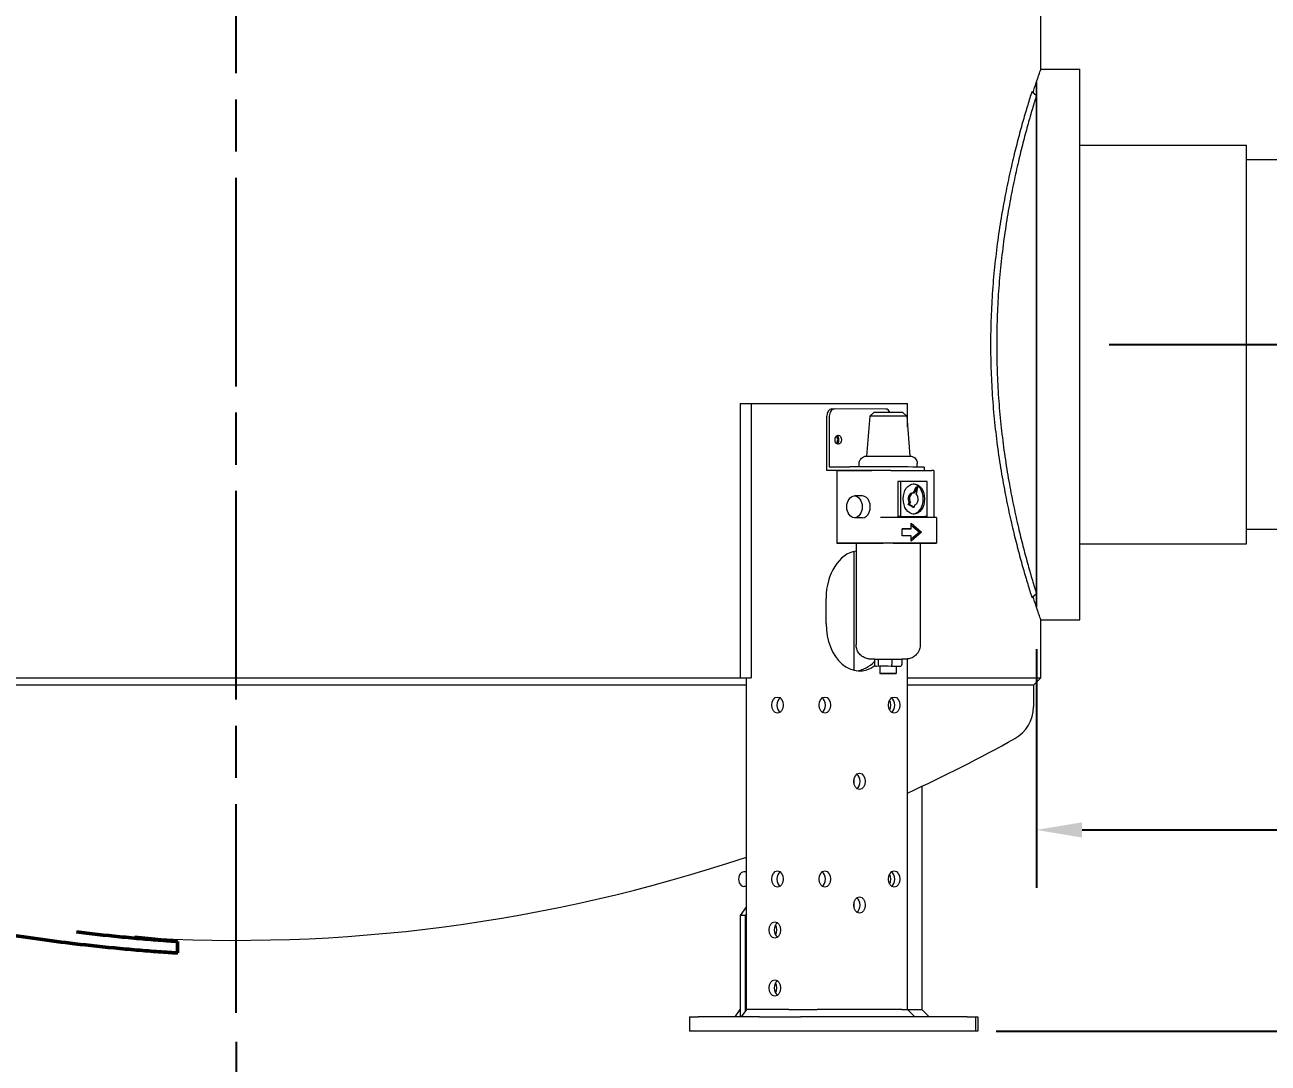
# Model space of a CAD drawing. Header units: inches. Extents: x 20 to 536, y 8 to 344.
# Drawn here: x 105.73 to 148.6, y 46.12 to 81.93 of the extents above; entities that cross this region are included whole.
import ezdxf

# ---------------------------------------------------------------- set-up
doc = ezdxf.new("R2010")
doc.units = ezdxf.units.IN
doc.header["$LTSCALE"] = 16
doc.header["$MEASUREMENT"] = 0
doc.linetypes.add('CHAIN', pattern=[0.7087, 0.4724, -0.0591, 0.1181, -0.0591])
doc.layers.add('Centerline', color=5, linetype='CHAIN', lineweight=25, true_color=0x0000ff)
doc.layers.add('Dimension (ANSI)', color=7, linetype='Continuous', lineweight=25)
doc.layers.add('Visible (ANSI)', color=7, linetype='Continuous', lineweight=50)
doc.styles.add('Standard D-E', font='arial.ttf')
doc.dimstyles.new('in [mm] D-E NeptuneBenson', dxfattribs={"dimscale": 16, "dimtxt": 0.15, "dimasz": 0.098425, "dimexe": 0.125, "dimexo": 0.063, "dimgap": 0.031496, "dimtad": 0, "dimtih": 1, "dimtoh": 1, "dimdec": 4, "dimrnd": 1e-08, "dimzin": 3, "dimdsep": 46, "dimlunit": 5, "dimtxsty": 'Standard D-E', "dimcen": 0.09, "dimdle": 0.393701, "dimclrd": 256, "dimclre": 256, "dimclrt": 256, "dimadec": 1, "dimazin": 1, "dimtfac": 1, "dimtofl": 0, "dimtmove": 0, "dimatfit": 3, "dimfxl": 1, "dimfrac": 1, "dimtolj": 1, "dimtzin": 4, "dimlwd": -1, "dimlwe": -1, "dimarcsym": 0})

# ---------------------------------------------------------------- blocks, each defined once
blk = doc.blocks.new('*D19')
at = {"layer": 'Defpoints', "color": 0, "transparency": 16777216}
for p in [(142.113, 70.907), (191.195, 70.907), (138.223, 47.22)]:
    blk.add_point(p, dxfattribs=at)
at = {"layer": 'Dimension (ANSI)', "transparency": 16777216}
for p, q in [((143.121, 70.907), (193.195, 70.907)), ((191.195, 69.333), (191.195, 64.071)), ((191.195, 48.795), (191.195, 54.076)), ((139.231, 47.22), (193.195, 47.22))]:
    blk.add_line(p, q, dxfattribs=at)
for points in [[(190.933, 69.333), (191.457, 69.333), (191.195, 70.907)], [(190.933, 48.795), (191.457, 48.795), (191.195, 47.22)]]:
    blk.add_solid(points, dxfattribs=at)
at = {"layer": 'Dimension (ANSI)', "transparency": 16777216, "char_height": 2.4, "attachment_point": 5, "style": 'Standard D-E'}
for s, insert in [('\\A1; 23{\\H1x;\\S11#16;} in', (191.195, 62.029)), ('\\A1;[601.7 mm]', (191.195, 57.032))]:
    blk.add_mtext(s, dxfattribs=dict(at, insert=insert))
blk = doc.blocks.new('*D21')
at = {"layer": 'Defpoints', "color": 0, "transparency": 16777216}
for p in [(140.613, 61.407), (176.613, 61.407), (176.613, 54.165)]:
    blk.add_point(p, dxfattribs=at)
at = {"layer": 'Dimension (ANSI)', "transparency": 16777216}
for p, q in [((140.613, 60.399), (140.613, 52.165)), ((176.613, 60.399), (176.613, 52.165)), ((142.187, 54.165), (149.946, 54.165)), ((175.038, 54.165), (167.279, 54.165))]:
    blk.add_line(p, q, dxfattribs=at)
for points in [[(142.187, 54.427), (142.187, 53.902), (140.613, 54.165)], [(175.038, 54.427), (175.038, 53.902), (176.613, 54.165)]]:
    blk.add_solid(points, dxfattribs=at)
at = {"layer": 'Dimension (ANSI)', "transparency": 16777216, "char_height": 2.4, "attachment_point": 5, "style": 'Standard D-E'}
for s, insert in [('\\A1; 36 in', (158.613, 55.895)), ('\\A1;[914.4 mm]', (158.613, 52.123))]:
    blk.add_mtext(s, dxfattribs=dict(at, insert=insert))
blk = doc.blocks.new('*D28')
at = {"layer": 'Defpoints', "color": 0, "transparency": 16777216}
for p in [(34.861, 145.551), (112.638, 145.551), (87.802, 47.22)]:
    blk.add_point(p, dxfattribs=at)
at = {"layer": 'Dimension (ANSI)', "transparency": 16777216}
for p, q in [((34.861, 143.977), (34.861, 101.252)), ((34.861, 48.795), (34.861, 91.26)), ((86.794, 47.22), (32.861, 47.22))]:
    blk.add_line(p, q, dxfattribs=at)
for points in [[(34.598, 143.977), (35.123, 143.977), (34.861, 145.551)], [(34.598, 48.795), (35.123, 48.795), (34.861, 47.22)]]:
    blk.add_solid(points, dxfattribs=at)
at = {"layer": 'Dimension (ANSI)', "transparency": 16777216, "char_height": 2.4, "attachment_point": 5, "style": 'Standard D-E'}
for s, insert in [('\\A1; 98{\\H1x;\\S5#16;} in', (34.861, 99.21)), ('\\A1;[2491.0 mm]', (34.861, 94.214))]:
    blk.add_mtext(s, dxfattribs=dict(at, insert=insert))
blk = doc.blocks.new('*D30')
at = {"layer": 'Defpoints', "color": 0, "transparency": 16777216}
for p in [(80.823, 48.22), (113.013, 47.861), (113.013, 38.141)]:
    blk.add_point(p, dxfattribs=at)
at = {"layer": 'Dimension (ANSI)', "transparency": 16777216}
for p, q in [((80.823, 47.212), (80.823, 36.141)), ((113.013, 46.853), (113.013, 36.141)), ((82.397, 38.141), (88.251, 38.141)), ((111.438, 38.141), (105.584, 38.141))]:
    blk.add_line(p, q, dxfattribs=at)
for points in [[(82.397, 38.404), (82.397, 37.879), (80.823, 38.141)], [(111.438, 38.404), (111.438, 37.879), (113.013, 38.141)]]:
    blk.add_solid(points, dxfattribs=at)
at = {"layer": 'Dimension (ANSI)', "transparency": 16777216, "char_height": 2.4, "attachment_point": 5, "style": 'Standard D-E'}
for s, insert in [('\\A1; 32{\\H1x;\\S1#4;} in', (96.918, 41.071)), ('\\A1;[817.6 mm]', (96.918, 36.099))]:
    blk.add_mtext(s, dxfattribs=dict(at, insert=insert))

msp = doc.modelspace()

# ---------------------------------------------------------------- linework, layer by layer
at = {"layer": 'Centerline', "ltscale": 0.952448}
msp.add_line((113.01254, 47.8609), (113.01254, 147.50447), dxfattribs=at)
at = {"layer": 'Visible (ANSI)', "linetype": 'Continuous', "lineweight": 18}
for p, q in [((140.76456, 80.40734), (140.76456, 92.49365)), ((140.76456, 80.40734), (142.11254, 80.40734)), ((142.11254, 61.40734), (142.11254, 80.40734)), ((140.61254, 61.86106), (140.61254, 79.95362)), ((140.61254, 79.95362), (140.61254, 61.86106)), ((140.45819, 79.63508), (140.61254, 79.49238)), ((142.11254, 77.78234), (147.86254, 77.78234)), ((147.86254, 64.03234), (147.86254, 77.78234)), ((169.36304, 77.28234), (147.86254, 77.28234)), ((130.40092, 68.86984), (130.77183, 68.86984)), ((130.40092, 68.86984), (130.40092, 59.40734)), ((130.77183, 68.86984), (132.07985, 68.86984)), ((130.77183, 68.86984), (130.77183, 59.40734)), ((132.07985, 68.86984), (133.05566, 68.86984)), ((133.05566, 68.86984), (135.96894, 68.86984)), ((133.55981, 68.6837), (133.6482, 68.6837)), ((135.41607, 68.68223), (133.6483, 68.6837)), ((135.96894, 68.86984), (136.17103, 68.86984)), ((136.17103, 68.05564), (136.17103, 68.86984)), ((133.38225, 66.55885), (133.38303, 68.43385)), ((133.47142, 68.43385), (133.47069, 66.68385)), ((134.86897, 68.43366), (134.75378, 67.05829)), ((135.0044, 68.55817), (134.86897, 68.43366)), ((136.0044, 68.55776), (136.13973, 68.43313)), ((136.13973, 68.43313), (136.25378, 67.05767)), ((133.73581, 66.55856), (133.38225, 66.55885)), ((134.17775, 66.55885), (133.38225, 66.55885)), ((133.47069, 66.68385), (134.1778, 66.68385)), ((133.73581, 66.5587), (133.73477, 64.0587)), ((133.73581, 66.5587), (134.94083, 66.5587)), ((134.50363, 66.68382), (134.50368, 66.80838)), ((135.23841, 66.5587), (134.94083, 66.5587)), ((135.59196, 66.55856), (136.29907, 66.55797)), ((136.29907, 66.55797), (137.00617, 66.55738)), ((136.50362, 66.68278), (136.50368, 66.80755)), ((136.73846, 66.68234), (136.73841, 66.5576)), ((137.0794, 66.55727), (137.07872, 64.9372)), ((135.83466, 66.18216), (135.83416, 64.98036)), ((135.92305, 66.18216), (135.83466, 66.18216)), ((135.92305, 66.18216), (135.92255, 64.98036)), ((136.85155, 66.18139), (135.92305, 66.18216)), ((136.85105, 64.97959), (136.85155, 66.18139)), ((134.61948, 65.6837), (134.34159, 65.68393)), ((136.34286, 65.7936), (136.38705, 65.7936)), ((136.37379, 65.7936), (136.46619, 66.00125)), ((136.41619, 65.78957), (136.51038, 66.00125)), ((136.46619, 66.00125), (136.51038, 66.00125)), ((136.51038, 66.00125), (136.47094, 65.75744)), ((136.19302, 65.38736), (136.22242, 65.45343)), ((136.19302, 65.38736), (136.23722, 65.38736)), ((136.3518, 65.29419), (136.19302, 65.38736)), ((136.22242, 65.45343), (136.26662, 65.45343)), ((136.23722, 65.38736), (136.26662, 65.45343)), ((136.396, 65.29419), (136.23722, 65.38736)), ((136.3518, 65.29419), (136.396, 65.29419)), ((136.40831, 65.37029), (136.396, 65.29419)), ((134.61886, 64.9337), (134.34097, 64.93393)), ((135.32612, 64.93851), (135.23773, 64.93851)), ((137.09389, 64.93719), (135.67968, 64.93836)), ((135.83416, 64.98036), (136.76266, 64.97959)), ((135.92255, 64.98036), (135.83416, 64.98036)), ((135.92255, 64.98036), (136.85105, 64.97959)), ((136.29761, 64.55263), (136.29769, 64.74043)), ((136.29769, 64.74043), (136.65648, 64.43274)), ((136.85105, 64.97959), (136.76266, 64.97959)), ((137.16711, 64.93708), (137.16675, 64.05728)), ((135.98166, 64.31372), (135.98176, 64.55289)), ((136.29751, 64.31346), (135.98166, 64.31372)), ((135.98176, 64.55289), (136.29761, 64.55263)), ((136.20922, 64.55263), (135.98176, 64.55281)), ((136.29761, 64.55263), (136.20922, 64.55263)), ((136.65648, 64.43274), (136.29743, 64.12565)), ((136.29743, 64.12565), (136.29751, 64.31346)), ((136.29746, 64.20127), (136.56809, 64.43274)), ((136.56809, 64.43274), (136.29765, 64.66466)), ((136.65648, 64.43274), (136.56809, 64.43274)), ((169.36304, 64.53234), (147.86254, 64.53234)), ((133.73477, 64.0587), (135.32576, 64.0587)), ((134.39476, 64.05815), (133.73477, 64.0587)), ((134.39476, 64.05843), (134.3933, 60.55843)), ((135.67931, 64.05856), (137.09352, 64.05738)), ((136.61031, 64.05751), (136.60885, 60.55751)), ((137.09352, 64.05723), (136.61031, 64.05723)), ((142.11254, 64.03234), (147.86254, 64.03234)), ((134.32416, 59.6717), (134.32416, 63.76798)), ((140.45819, 62.1796), (140.61254, 62.3223)), ((133.35971, 61.27984), (133.35971, 62.15984)), ((140.76456, 61.40734), (142.11254, 61.40734)), ((140.76456, 59.40734), (140.76456, 61.40734)), ((135.02571, 60.05811), (135.02563, 59.87061)), ((135.02571, 60.05811), (135.15303, 60.05826)), ((135.15303, 60.05826), (135.15295, 59.87076)), ((135.15303, 60.05826), (135.62819, 60.05811)), ((135.62819, 60.05811), (135.62811, 59.87061)), ((135.62819, 60.05811), (135.97603, 60.05782)), ((135.97603, 60.05782), (135.97595, 59.87032)), ((136.17103, 47.96984), (136.17103, 60.0616)), ((135.21952, 59.80799), (135.09527, 59.80809)), ((135.21952, 59.80809), (135.21941, 59.55809)), ((135.78202, 59.80785), (135.78191, 59.55785)), ((135.7976, 59.80772), (135.78202, 59.80773)), ((135.90633, 59.80784), (135.79766, 59.80772)), ((95.62415, 59.40734), (130.40092, 59.40734)), ((130.40092, 59.40734), (130.77183, 59.40734)), ((130.61185, 47.96984), (130.61185, 59.40734)), ((136.17103, 59.40734), (140.76456, 59.40734)), ((140.51254, 59.15734), (140.76254, 59.40734)), ((130.61185, 59.15734), (95.41322, 59.15734)), ((140.51254, 59.15734), (136.17103, 59.15734)), ((140.51254, 59.15734), (140.51254, 58.40708)), ((134.32416, 55.7516), (134.32416, 55.92608)), ((136.66014, 55.66747), (136.66014, 47.96984)), ((130.34427, 52.47379), (130.34428, 52.47471)), ((130.34427, 52.46589), (130.34428, 52.46498)), ((130.61185, 52.71984), (130.52102, 52.71984)), ((130.61185, 52.21984), (130.52102, 52.21984)), ((130.61185, 51.52219), (130.39806, 51.21984)), ((134.32416, 51.4886), (134.32416, 51.66308)), ((130.39806, 51.21984), (130.39806, 47.71984)), ((130.57484, 51.21984), (130.39806, 51.21984)), ((130.61185, 51.27219), (130.57484, 51.21984)), ((130.57484, 51.21984), (130.57484, 47.91749)), ((128.65306, 47.71984), (128.94595, 47.71984)), ((128.65306, 47.71984), (128.65306, 47.21984)), ((131.06727, 47.71984), (128.94595, 47.71984)), ((130.22128, 47.71984), (130.39806, 47.96984)), ((130.39806, 47.96984), (130.39806, 47.71984)), ((130.61185, 47.96984), (130.43508, 47.71984)), ((132.07985, 47.96984), (130.61185, 47.96984)), ((131.06727, 47.71984), (132.48149, 47.71984)), ((132.07985, 47.96984), (133.05566, 47.96984)), ((138.22319, 47.71984), (132.48149, 47.71984)), ((135.96894, 47.96984), (133.05566, 47.96984)), ((135.96894, 47.96984), (136.17103, 47.96984)), ((136.17103, 47.96984), (136.45805, 47.96984)), ((136.17103, 47.96984), (136.42103, 47.71984)), ((136.45805, 47.96984), (136.66014, 47.96984)), ((136.66014, 47.96984), (136.91014, 47.71984)), ((138.22319, 47.71984), (138.51609, 47.71984)), ((138.51609, 47.71984), (138.51609, 47.21984)), ((138.51609, 47.71984), (138.58942, 47.71984)), ((138.58942, 47.71984), (138.58942, 47.21984)), ((128.94595, 47.21984), (128.65306, 47.21984)), ((131.06727, 47.21984), (128.94595, 47.21984)), ((132.48149, 47.21984), (131.06727, 47.21984)), ((138.22319, 47.21984), (132.48149, 47.21984)), ((138.51609, 47.21984), (138.22319, 47.21984)), ((138.58942, 47.21984), (138.51609, 47.21984))]:
    msp.add_line(p, q, dxfattribs=at)
at = {"layer": 'Visible (ANSI)'}
for p, q in [((109.50807, 50.46848), (110.99446, 50.31934)), ((110.99446, 50.31934), (110.99446, 49.9223))]:
    msp.add_line(p, q, dxfattribs=at)
at = {"layer": 'Visible (ANSI)', "linetype": 'Continuous', "lineweight": 18}
for centre, radius, start, end in [((139.26454, 58.40708), 1.248, 299.051175, 0), ((113.01254, 105.66734), 55.31, 294.752768, 299.051175), ((113.01254, 105.66734), 55.31, 266.367281, 288.553746)]:
    msp.add_arc(centre, radius, start, end, dxfattribs=at)
for centre, major_axis, ratio, start_param, end_param in [((133.55981, 68.4337), (0, 0.25), 0.70710678, 0, 1.57020809), ((133.6482, 68.4337), (0, 0.25), 0.70710678, 6.28259707, 7.8533934), ((135.41596, 68.43223), (0, 0.25), 0.70710678, 5.24021814, 6.28259707), ((135.50435, 68.4334), (-0.63538, 0.00026), 0.00041595, 3.14162732, 6.28315064), ((135.5044, 68.55797), (0.5, -0.00021), 0.00041595, 0.00045205, 3.14114061), ((133.65316, 67.61984), (0, 0.155), 0.70710678, 3.75953851, 5.67912808), ((133.69205, 67.62109), (0, 0.15625), 0.70710678, 3.5531095, 5.87166846), ((135.23841, 66.55797), (1.5, -0.00062), 0.00041595, 1.77050936, 2.35619517), ((135.23846, 66.68297), (1.5, -0.00062), 0.00041595, 6.28318186, 8.6393773), ((135.41518, 66.55856), (-0.25, 0.0001), 0.00041595, 3.92699031, 5.49778663), ((136.8294, 66.55738), (0.25, -0.0001), 0.00041595, 6.28318184, 7.06858096), ((136.34286, 65.58087), (0, -0.52038), 0.70710678, 0.06008809, 3.08150456), ((134.61917, 65.3087), (0.00031, 0.375), 0.70710666, 3.14159265, 6.28318531), ((136.34286, 65.58087), (0, 0.21272), 0.70710678, 0, 2.21320984), ((136.38705, 65.58087), (0, 0.21272), 0.70710678, 6.08823549, 8.49639514), ((136.38705, 65.58087), (0, -0.21272), 0.70710678, 0.14180818, 2.54996784), ((135.5029, 64.93836), (-0.25, 0.0001), 0.00041595, 3.92699031, 5.49778663), ((136.91711, 64.93719), (0.25, -0.0001), 0.00041595, 6.28318189, 7.068581), ((135.50253, 64.05797), (-1.10778, 0.00046), 0.00041595, 3.14158918, 6.28318184), ((135.50253, 64.05856), (0.25, -0.0001), 0.00041595, 0.78539885, 2.35619517), ((136.91675, 64.05738), (0.25, -0.0001), 0.00041595, 5.49778723, 7.06858356), ((134.5123, 62.15984), (0, 1.63), 0.70710678, 0.10225888, 1.57079633), ((134.5123, 61.27984), (0, -1.63), 0.70710678, 4.71238898, 6.75972613), ((134.33552, 61.27984), (0, -1.63), 0.70710678, 0.07676248, 0.64198664), ((135.09534, 59.87059), (0.06971, 0.00001), 0.89657536, 3.14108323, 4.71187955), ((135.20398, 59.87072), (0.00003, -0.0625), 0.81649644, 4.71137013, 6.28216645), ((135.50077, 59.80797), (-0.28125, 0.00012), 0.00041595, 3.14158936, 6.28318201), ((135.60943, 59.87059), (-0.00004, -0.0625), 0.29885835, 0.00050943, 1.57130575), ((135.90624, 59.87034), (-0.06971, -0.00001), 0.89657536, 1.5702869, 3.14108323), ((131.86065, 58.46984), (0, -0.28), 0.70710678, 3.60436277, 5.82041519), ((133.1391, 58.46984), (0, 0.28), 0.70710678, 3.60436277, 5.82041519), ((135.39618, 58.46984), (0, -0.28), 0.70710678, 0.90964484, 2.23194781), ((135.53195, 58.46984), (0, 0.28), 0.70710678, 3.60436277, 5.82041519), ((134.33552, 55.83884), (0, 0.28), 0.70710678, 3.60436277, 5.82041519), ((130.48765, 52.46984), (0, -0.20282), 0.70710678, 4.69292755, 4.73185041), ((130.52102, 52.46984), (0, -0.25), 0.70710678, 3.14159265, 6.28318531), ((131.86065, 52.46984), (0, -0.28), 0.70710678, 3.60436277, 5.82041519), ((133.1391, 52.46984), (0, 0.28), 0.70710678, 3.60436277, 5.82041519), ((135.39618, 52.46984), (0, -0.28), 0.70710678, 0.90964484, 2.23194781), ((135.53195, 52.46984), (0, 0.28), 0.70710678, 3.60436277, 5.82041519), ((134.33552, 51.57584), (0, 0.28), 0.70710678, 3.60436277, 5.82041519), ((131.7708, 50.71584), (0, -0.28), 0.70710678, 3.60436277, 5.82041519), ((131.45872, 50.71984), (0, -0.28), 0.70710678, 0.89874849, 2.22471848), ((131.7708, 48.71584), (0, -0.28), 0.70710678, 3.60436277, 5.82041519), ((131.45872, 48.71984), (0, -0.28), 0.70710678, 0.89874849, 2.22471848)]:
    msp.add_ellipse(centre, major_axis=major_axis, ratio=ratio, start_param=start_param, end_param=end_param, dxfattribs=at)
for centre, major_axis, ratio in [((133.78044, 67.62109), (0, -0.15625), 0.70710678), ((136.38705, 65.58087), (0, 0.52038), 0.70710678), ((134.34128, 65.30893), (0.00031, 0.375), 0.70710666), ((135.50066, 59.55797), (-0.28125, 0.00012), 0.00041595), ((131.68387, 58.46984), (0, 0.28), 0.70710678), ((133.31587, 58.46984), (0, -0.28), 0.70710678), ((135.70872, 58.46984), (0, -0.28), 0.70710678), ((134.5123, 55.83884), (0, -0.28), 0.70710678), ((131.68387, 52.46984), (0, 0.28), 0.70710678), ((133.31587, 52.46984), (0, -0.28), 0.70710678), ((135.70872, 52.46984), (0, -0.28), 0.70710678), ((134.5123, 51.57584), (0, -0.28), 0.70710678), ((131.59402, 50.71584), (0, -0.28), 0.70710678), ((131.59402, 48.71584), (0, -0.28), 0.70710678)]:
    msp.add_ellipse(centre, major_axis=major_axis, ratio=ratio, dxfattribs=at)
for points, knots in [([(140.49809, 79.59819), (140.50678, 79.62566), (140.51529, 79.65248), (140.56239, 79.80019), (140.59725, 79.9073), (140.65766, 80.09079), (140.68321, 80.16716), (140.72407, 80.28857), (140.7394, 80.33361), (140.75964, 80.393), (140.76456, 80.40734), (140.76456, 80.40734)], [100.38192034, 100.38192034, 100.38192034, 100.38192034, 100.87472281, 100.87472281, 103.16668091, 103.16668091, 105.45863901, 105.45863901, 107.75059711, 107.75059711, 110.04255521, 110.04255521, 110.04255521, 110.04255521]), ([(140.45819, 79.63508), (140.43473, 79.56131), (140.41023, 79.48342), (140.33777, 79.24992), (140.28766, 79.08478), (140.18383, 78.73148), (140.1301, 78.54328), (140.02163, 78.14865), (139.96689, 77.94219), (139.85899, 77.51674), (139.80391, 77.29024), (139.69409, 76.81235), (139.63937, 76.56097), (139.53301, 76.03674), (139.48137, 75.76386), (139.38385, 75.20066), (139.33796, 74.91034), (139.25429, 74.31694), (139.21646, 74.01359), (139.15071, 73.39878), (139.12279, 73.08733), (139.07803, 72.46197), (139.06119, 72.14802), (139.03892, 71.52357), (139.0335, 71.21306), (139.0335, 70.90734)], [122.17649822, 122.17649822, 122.17649822, 122.17649822, 123.43173179, 123.43173179, 125.7600477, 125.7600477, 128.08836361, 128.08836361, 130.41667953, 130.41667953, 132.74628662, 132.74628662, 135.07589372, 135.07589372, 137.40550081, 137.40550081, 139.73510791, 139.73510791, 142.064715, 142.064715, 144.3943221, 144.3943221, 146.72392919, 146.72392919, 149.05353629, 149.05353629, 149.05353629, 149.05353629]), ([(140.61254, 79.49238), (140.59078, 79.42244), (140.56811, 79.34877), (140.49927, 79.12219), (140.45098, 78.95958), (140.35089, 78.61166), (140.29911, 78.42633), (140.19458, 78.03766), (140.14184, 77.83432), (140.03788, 77.41528), (139.98482, 77.19219), (139.87904, 76.72152), (139.82634, 76.47394), (139.72393, 75.95765), (139.67423, 75.6889), (139.58036, 75.13425), (139.5362, 74.84835), (139.4557, 74.26402), (139.41931, 73.96531), (139.35607, 73.35996), (139.32922, 73.05331), (139.28619, 72.43765), (139.27, 72.12858), (139.24859, 71.51389), (139.24338, 71.20825), (139.24338, 70.90734), (139.24338, 70.60643), (139.24859, 70.3008), (139.27, 69.6861), (139.28619, 69.37704), (139.32922, 68.76137), (139.35607, 68.45472), (139.41931, 67.84937), (139.4557, 67.55066), (139.5362, 66.96633), (139.58036, 66.68043), (139.67423, 66.12578), (139.72393, 65.85704), (139.82634, 65.34074), (139.87904, 65.09316), (139.98482, 64.62249), (140.03788, 64.3994), (140.14184, 63.98036), (140.19458, 63.77702), (140.29911, 63.38836), (140.35089, 63.20302), (140.45098, 62.8551), (140.49927, 62.69249), (140.56811, 62.46591), (140.59078, 62.39224), (140.61254, 62.3223)], [-26.40283008, -26.40283008, -26.40283008, -26.40283008, -25.21853129, -25.21853129, -22.92678405, -22.92678405, -20.6350368, -20.6350368, -18.34328956, -18.34328956, -16.05037836, -16.05037836, -13.75746717, -13.75746717, -11.46455597, -11.46455597, -9.17164478, -9.17164478, -6.87873358, -6.87873358, -4.58582239, -4.58582239, -2.29291119, -2.29291119, 0, 0, 0, 2.29291119, 2.29291119, 4.58582239, 4.58582239, 6.87873358, 6.87873358, 9.17164478, 9.17164478, 11.46455597, 11.46455597, 13.75746717, 13.75746717, 16.05037836, 16.05037836, 18.34328956, 18.34328956, 20.6350368, 20.6350368, 22.92678405, 22.92678405, 25.21853129, 25.21853129, 26.40283008, 26.40283008, 26.40283008, 26.40283008]), ([(139.0335, 70.90734), (139.0335, 70.60162), (139.03892, 70.29111), (139.06119, 69.66666), (139.07803, 69.35271), (139.12279, 68.72736), (139.15071, 68.4159), (139.21646, 67.80109), (139.25429, 67.49774), (139.33796, 66.90435), (139.38385, 66.61402), (139.48137, 66.05082), (139.53301, 65.77794), (139.63937, 65.25371), (139.69409, 65.00233), (139.80391, 64.52445), (139.85899, 64.29794), (139.96689, 63.87249), (140.02163, 63.66604), (140.1301, 63.2714), (140.18383, 63.08321), (140.28766, 62.7299), (140.33777, 62.56477), (140.41023, 62.33127), (140.43473, 62.25338), (140.45819, 62.1796)], [149.05353629, 149.05353629, 149.05353629, 149.05353629, 151.38314338, 151.38314338, 153.71275047, 153.71275047, 156.04235757, 156.04235757, 158.37196466, 158.37196466, 160.70157176, 160.70157176, 163.03117885, 163.03117885, 165.36078595, 165.36078595, 167.69039304, 167.69039304, 170.01870896, 170.01870896, 172.34702487, 172.34702487, 174.67534078, 174.67534078, 175.93057435, 175.93057435, 175.93057435, 175.93057435]), ([(134.50368, 66.80838), (134.50369, 66.83541), (134.5082, 66.86278), (134.52536, 66.91351), (134.53807, 66.93758), (134.57003, 66.97997), (134.58967, 66.99883), (134.63336, 67.02902), (134.65794, 67.04074), (134.69602, 67.05189), (134.70897, 67.0546), (134.7277, 67.05699), (134.7336, 67.05753), (134.74048, 67.05794), (134.74188, 67.05801), (134.74393, 67.05809), (134.74467, 67.05812), (134.74629, 67.05817), (134.74708, 67.0582), (134.74842, 67.05823), (134.74895, 67.05824), (134.75015, 67.05826), (134.75065, 67.05827), (134.75214, 67.05828), (134.75276, 67.05829), (134.75543, 67.0583), (134.75756, 67.05831), (134.76972, 67.05834), (134.7861, 67.05836), (134.8408, 67.05839), (134.88535, 67.0584), (134.99225, 67.05841), (135.05528, 67.05841), (135.19281, 67.05838), (135.26901, 67.05836), (135.42488, 67.05831), (135.5065, 67.05828), (135.66491, 67.05821), (135.74368, 67.05816), (135.88858, 67.05808), (135.95651, 67.05803), (136.0732, 67.05794), (136.1234, 67.05789), (136.20009, 67.0578), (136.22742, 67.05775), (136.24577, 67.05771), (136.24867, 67.0577), (136.25266, 67.05768), (136.25381, 67.05767), (136.25629, 67.05765), (136.25692, 67.05765), (136.25951, 67.05759), (136.26031, 67.05757), (136.26196, 67.05752), (136.26262, 67.0575), (136.26442, 67.05743), (136.26564, 67.05737), (136.26837, 67.05723), (136.26992, 67.05713), (136.27425, 67.05682), (136.27708, 67.05657), (136.28657, 67.05557), (136.29326, 67.05459), (136.31732, 67.05007), (136.33452, 67.04489), (136.37511, 67.02776), (136.39798, 67.01349), (136.43785, 66.97878), (136.45528, 66.95786), (136.48233, 66.91216), (136.4923, 66.88681), (136.50175, 66.8434), (136.50368, 66.82543), (136.50368, 66.80755)], [0, 0, 0, 0, 0.20592556, 0.20592556, 0.40813112, 0.40813112, 0.6104701, 0.6104701, 0.81280181, 0.81280181, 0.91286225, 0.91286225, 0.95707239, 0.95707239, 0.96865973, 0.96865973, 0.97595733, 0.97595733, 0.9866807, 0.9866807, 0.99854392, 0.99854392, 1.01923707, 1.01923707, 1.07109086, 1.07109086, 1.22654491, 1.22654491, 1.69615004, 1.69615004, 2.32378897, 2.32378897, 2.93149324, 2.93149324, 3.53887636, 3.53887636, 4.14608639, 4.14608639, 4.75325838, 4.75325838, 5.3604503, 5.3604503, 5.96775093, 5.96775093, 6.57548756, 6.57548756, 6.72724312, 6.72724312, 6.8409905, 6.8409905, 6.8837644, 6.8837644, 6.89724016, 6.89724016, 6.9044668, 6.9044668, 6.91505969, 6.91505969, 6.92736096, 6.92736096, 6.94912319, 6.94912319, 7.00053105, 7.00053105, 7.13580975, 7.13580975, 7.33623468, 7.33623468, 7.53858869, 7.53858869, 7.74092123, 7.74092123, 7.87713136, 7.87713136, 7.87713136, 7.87713136]), ([(140.76456, 61.40734), (140.76456, 61.40734), (140.75964, 61.42169), (140.7394, 61.48107), (140.72407, 61.52611), (140.68321, 61.64752), (140.65766, 61.7239), (140.59725, 61.90738), (140.56239, 62.01449), (140.51529, 62.1622), (140.50678, 62.18902), (140.49809, 62.21649)], [36.68085174, 36.68085174, 36.68085174, 36.68085174, 38.97280984, 38.97280984, 41.26476794, 41.26476794, 43.55672603, 43.55672603, 45.84868413, 45.84868413, 46.3414866, 46.3414866, 46.3414866, 46.3414866]), ([(135.02572, 60.05801), (134.99082, 60.05804), (134.96175, 60.05807), (134.91482, 60.05814), (134.9009, 60.05816), (134.89094, 60.05822), (134.89014, 60.05821), (134.88575, 60.05827), (134.8847, 60.05829), (134.88248, 60.05833), (134.88151, 60.05836), (134.8783, 60.05844), (134.87573, 60.05852), (134.87059, 60.05873), (134.86796, 60.05886), (134.85949, 60.05933), (134.85358, 60.05977), (134.83072, 60.06186), (134.81375, 60.06429), (134.75287, 60.07625), (134.70952, 60.09105), (134.6217, 60.13505), (134.5774, 60.16701), (134.50219, 60.24222), (134.47031, 60.28637), (134.42265, 60.38128), (134.40627, 60.43322), (134.39506, 60.5098), (134.39329, 60.53414), (134.3933, 60.55843)], [5.73679547, 5.73679547, 5.73679547, 5.73679547, 6.16134572, 6.16134572, 6.65527154, 6.65527154, 6.72890475, 6.72890475, 6.74575966, 6.74575966, 6.75599342, 6.75599342, 6.77671921, 6.77671921, 6.7971086, 6.7971086, 6.84221234, 6.84221234, 6.97237571, 6.97237571, 7.31508669, 7.31508669, 7.72090703, 7.72090703, 8.12552807, 8.12552807, 8.53019802, 8.53019802, 8.71524442, 8.71524442, 8.71524442, 8.71524442]), ([(136.60885, 60.55751), (136.60883, 60.50346), (136.59981, 60.44872), (136.56549, 60.34724), (136.54007, 60.29912), (136.47615, 60.21433), (136.43686, 60.17662), (136.34949, 60.11622), (136.30033, 60.09279), (136.22413, 60.07048), (136.19823, 60.06507), (136.15933, 60.0601), (136.14628, 60.05896), (136.1315, 60.05822), (136.1294, 60.05813), (136.12511, 60.05797), (136.12289, 60.05791), (136.11997, 60.05784), (136.11902, 60.05782), (136.11655, 60.05777), (136.11541, 60.05775), (136.11367, 60.05773), (136.11304, 60.05773), (136.1111, 60.05771), (136.11022, 60.05771), (136.10657, 60.05769), (136.10373, 60.05768), (136.08786, 60.05765), (136.06673, 60.05764), (136.01969, 60.05762), (135.99914, 60.05762), (135.97599, 60.05761)], [0, 0, 0, 0, 0.41185032, 0.41185032, 0.81626084, 0.81626084, 1.22093842, 1.22093842, 1.62560576, 1.62560576, 1.82593871, 1.82593871, 1.92456197, 1.92456197, 1.94097132, 1.94097132, 1.95932202, 1.95932202, 1.96955697, 1.96955697, 1.99023167, 1.99023167, 2.01060431, 2.01060431, 2.06310902, 2.06310902, 2.22046762, 2.22046762, 2.69768576, 2.69768576, 2.9782429, 2.9782429, 2.9782429, 2.9782429])]:
    msp.add_open_spline(points, degree=3, knots=knots, dxfattribs=at)
at = {"layer": 'Visible (ANSI)'}
for points, knots in [([(110.99446, 49.9223), (110.99446, 49.9223), (110.99257, 49.92241), (110.98512, 49.92287), (110.97957, 49.9232), (110.95878, 49.92447), (110.93935, 49.92566), (110.89412, 49.92846), (110.86455, 49.93031), (110.80086, 49.93434), (110.76671, 49.93653), (110.66129, 49.94338), (110.58715, 49.94833), (110.40456, 49.96084), (110.28551, 49.96931), (110.04112, 49.98747), (109.91571, 49.99716), (109.53303, 50.02796), (109.26944, 50.0508), (108.47428, 50.12501), (107.93884, 50.18235), (106.61817, 50.33927), (105.74281, 50.46064), (103.95257, 50.74977), (103.03761, 50.91755), (101.21111, 51.29404), (100.29949, 51.50274), (98.52141, 51.94825), (97.65493, 52.18501), (96.37301, 52.56029), (95.89635, 52.70509), (95.41322, 52.85771)], [-97.85245148, -97.85245148, -97.85245148, -97.85245148, -97.75604825, -97.75604825, -97.65964502, -97.65964502, -97.46683856, -97.46683856, -97.21675666, -97.21675666, -96.96667475, -96.96667475, -96.46651094, -96.46651094, -95.63284618, -95.63284618, -94.79918142, -94.79918142, -93.13185191, -93.13185191, -89.79719287, -89.79719287, -84.1059214, -84.1059214, -78.41464994, -78.41464994, -72.72337847, -72.72337847, -67.032107, -67.032107, -63.86517035, -63.86517035, -63.86517035, -63.86517035]), ([(110.99446, 50.31934), (110.99446, 50.31934), (110.99257, 50.31946), (110.98511, 50.31995), (110.97955, 50.32031), (110.95875, 50.32168), (110.9393, 50.32296), (110.89404, 50.32597), (110.86444, 50.32795), (110.80071, 50.33228), (110.76653, 50.33463), (110.66103, 50.34196), (110.58683, 50.34726), (110.4041, 50.36061), (110.28497, 50.36963), (110.04039, 50.38893), (109.91489, 50.3992), (109.53194, 50.43177), (109.26817, 50.45584), (108.49459, 50.5316), (107.98138, 50.58863), (107.50983, 50.64633)], [-97.85245148, -97.85245148, -97.85245148, -97.85245148, -97.75604825, -97.75604825, -97.65964502, -97.65964502, -97.46683856, -97.46683856, -97.21675666, -97.21675666, -96.96667475, -96.96667475, -96.46651094, -96.46651094, -95.63284618, -95.63284618, -94.79918142, -94.79918142, -93.13185191, -93.13185191, -89.9361596, -89.9361596, -89.9361596, -89.9361596])]:
    msp.add_open_spline(points, degree=3, knots=knots, dxfattribs=at)

# ---------------------------------------------------------------- dimensions: what is measured, and where the dimension line sits
at = {"layer": 'Dimension (ANSI)'}
for base, p1, p2, angle, text, override, picture, middle in [((34.860741, 145.551486), (87.801881, 47.219842), (112.637537, 145.551486), 90, ' <> in\\X[2491.0 mm]', {"dimgap": 0.031496, "dimdec": 4, "dimpost": '', "dimse2": 1, "dimtol": 0, "dimlim": 0, "dimtp": 0, "dimtm": 0, "dimtdec": 2, "dimatfit": 1}, '*D28', (34.860741, 96.256092)), ((191.19499, 70.90734), (138.22319, 47.21984), (142.11254, 70.90734), 90, ' <> in\\X[601.7 mm]', {"dimgap": 0.031496, "dimdec": 4, "dimpost": '', "dimtol": 0, "dimlim": 0, "dimtp": 0, "dimtm": 0, "dimtdec": 2, "dimatfit": 1}, '*D19', (191.19499, 59.07352)), ((113.01254, 38.1411), (80.82254, 48.21984), (113.01254, 47.8609), 180, ' <> in\\X[817.6 mm]', {"dimgap": 0.031496, "dimtih": 0, "dimtoh": 0, "dimdec": 3, "dimpost": '', "dimtol": 0, "dimlim": 0, "dimtp": 0, "dimtm": 0, "dimtdec": 2, "dimatfit": 1}, '*D30', (96.91754, 38.1411))]:
    dim = msp.add_linear_dim(base=base, p1=p1, p2=p2, angle=angle, text=text, dimstyle='in [mm] D-E NeptuneBenson', override=override, dxfattribs=at)
    dim.commit()
    dim.dimension.update_dxf_attribs({"geometry": picture, "text_midpoint": middle, "dimtype": 160})
dim = msp.add_linear_dim(base=(176.61304, 54.16485), p1=(140.61254, 61.40734), p2=(176.61304, 61.40734), text=' <> in\\X[914.4 mm]', dimstyle='in [mm] D-E NeptuneBenson', override={"dimgap": 0.031496, "dimtih": 0, "dimtoh": 0, "dimdec": 4, "dimpost": '', "dimtol": 0, "dimlim": 0, "dimtp": 0, "dimtm": 0, "dimtdec": 2, "dimatfit": 1}, dxfattribs=at)
dim.commit()
dim.dimension.update_dxf_attribs({"geometry": '*D21', "text_midpoint": (158.61254, 54.16485), "dimtype": 160})

doc.saveas('drawing.dxf')
